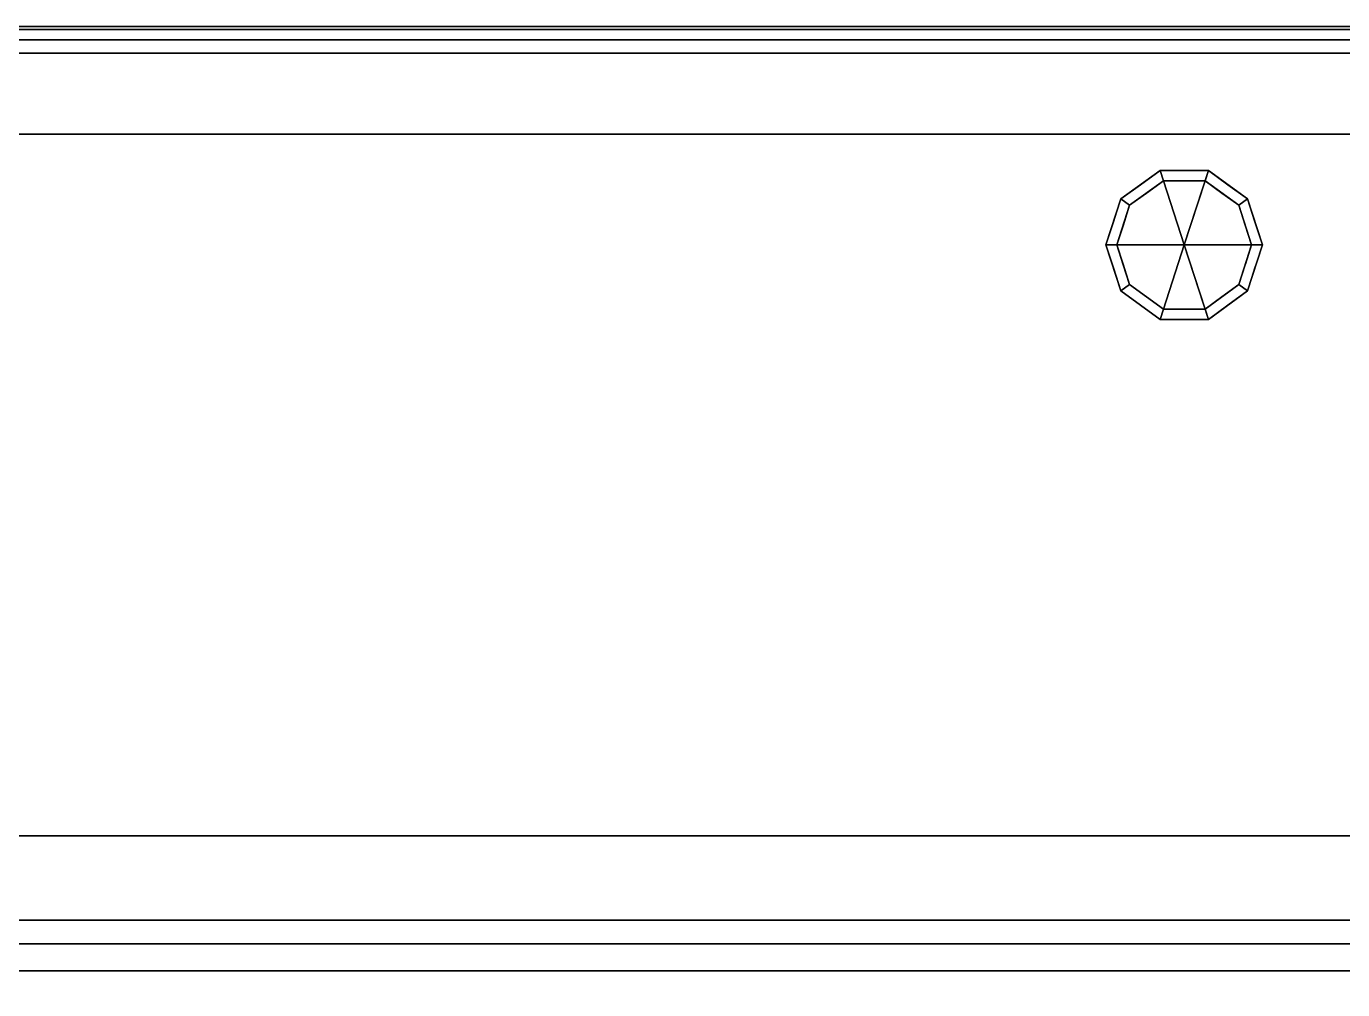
# Model space of a CAD drawing. Extents: x -9 to 2186, y -1355 to 1.
# Drawn here: x 1223.3 to 1711.3, y -357 to 0 of the extents above; entities that cross this region are included whole.
import ezdxf

# ---------------------------------------------------------------- set-up
doc = ezdxf.new("R2010")
doc.units = 0
for name, color, linetype in [('IQ_200_2D', 1, 'Continuous'), ('IQ_200_3D', 1, 'Continuous'), ('IQ_204_2D', 7, 'Continuous'), ('IQ_BROWN_3D', 32, 'Continuous'), ('IQ_GLASS_3D', 140, 'Continuous')]:
    doc.layers.add(name, color=color, linetype=linetype)

msp = doc.modelspace()

# ---------------------------------------------------------------- linework, layer by layer
at = {"layer": 'IQ_200_2D'}
msp.add_line((0, 0), (2185, 0), dxfattribs=at)
at = {"layer": 'IQ_204_2D'}
for p, q in [((5, -5), (2175, -5)), ((2175, -340.01), (5, -340.01))]:
    msp.add_line(p, q, dxfattribs=at)

# ---------------------------------------------------------------- meshes
at = {"layer": 'IQ_200_3D'}
mesh = msp.add_polyface(dxfattribs=at)
corners = [(2185, 0, 840), (2185, 0, 800), (0, 0, 800), (0, 0, 840)]
mesh.append_faces([[corners[k] for k in face] for face in [(0, 1, 2, 3)]])
mesh = msp.add_polyface(dxfattribs=at)
corners = [(2185, -350, 1234.85), (2185, 0, 1253), (0, 0, 1253), (0, -350, 1234.85), (2175, -340.01, 1235.37), (365, -340.01, 1235.37), (365, -9.99, 1252.48), (2175, -9.99, 1252.48)]
mesh.append_faces([[corners[k] for k in face] for face in [(6, 2, 5), (3, 5, 2)]], dxfattribs={"vtx0": -1, "vtx1": -1})
mesh.append_faces([[corners[k] for k in face] for face in [(1, 7, 4), (0, 4, 5, 3), (4, 0, 1)]], dxfattribs={"vtx0": -1, "vtx2": -1})
mesh.append_faces([[corners[k] for k in face] for face in [(6, 7, 1, 2)]], dxfattribs={"vtx1": -1, "vtx3": -1})
mesh = msp.add_polyface(dxfattribs=at)
corners = [(2185, -300, 1005), (0, -300, 1005), (0, 0, 1005), (2185, 0, 1005)]
mesh.append_faces([[corners[k] for k in face] for face in [(0, 1, 2, 3)]])
mesh = msp.add_polyface(dxfattribs=at)
corners = [(2185, 0, 1005), (0, 0, 1005), (0, 0, 1253), (2185, 0, 1253)]
mesh.append_faces([[corners[k] for k in face] for face in [(0, 1, 2, 3)]])
mesh = msp.add_polyface(dxfattribs=at)
corners = [(2.5, 0, 800), (2.5, -645, 800), (2182.5, -645, 800), (2182.5, 0, 800)]
mesh.append_faces([[corners[k] for k in face] for face in [(0, 1, 2, 3)]])
mesh = msp.add_polyface(dxfattribs=at)
corners = [(2182.5, -645, 150), (2.5, -645, 150), (2.5, 0, 150), (2182.5, 0, 150)]
mesh.append_faces([[corners[k] for k in face] for face in [(0, 1, 2, 3)]])
mesh = msp.add_polyface(dxfattribs=at)
corners = [(2182.5, 0, 800), (2182.5, 0, 150), (2.5, 0, 150), (2.5, 0, 800)]
mesh.append_faces([[corners[k] for k in face] for face in [(0, 1, 2, 3)]])
mesh = msp.add_polyface(dxfattribs=at)
corners = [(2175, -1.18, 1082.67), (365, -1.18, 1082.67), (365, -331.21, 1065.56), (2175, -331.21, 1065.56)]
mesh.append_faces([[corners[k] for k in face] for face in [(0, 1, 2, 3)]])
mesh = msp.add_polyface(dxfattribs=at)
corners = [(2175, -1.18, 1082.67), (2175, -9.99, 1252.48), (365, -9.99, 1252.48), (365, -1.18, 1082.67)]
mesh.append_faces([[corners[k] for k in face] for face in [(0, 1, 2, 3)]])
mesh = msp.add_polyface(dxfattribs=at)
corners = [(1652.5, -81, 150), (1681.5, -81, 150), (1675.96, -63.95, 150), (1661.46, -53.42, 150), (1643.54, -53.42, 150), (1629.04, -63.95, 150), (1623.5, -81, 150)]
mesh.append_faces([[corners[k] for k in face] for face in [(0, 4, 5, 6)]], dxfattribs={"vtx0": -1})
mesh.append_faces([[corners[k] for k in face] for face in [(0, 3, 4)]], dxfattribs={"vtx0": -1, "vtx2": -1})
mesh.append_faces([[corners[k] for k in face] for face in [(0, 1, 2, 3)]], dxfattribs={"vtx3": -1})
mesh = msp.add_polyface(dxfattribs=at)
corners = [(1623.5, -81, 150), (1629.04, -63.95, 150), (1643.54, -53.42, 150), (1661.46, -53.42, 150), (1675.96, -63.95, 150), (1681.5, -81, 150), (1681.5, -81, 25), (1675.96, -63.95, 25), (1661.46, -53.42, 25), (1643.54, -53.42, 25), (1629.04, -63.95, 25), (1623.5, -81, 25), (1668.71, -58.69, 150), (1668.71, -58.69, 25), (1678.73, -72.48, 25), (1678.73, -72.48, 150), (1652.5, -53.42, 150), (1652.5, -53.42, 25), (1636.29, -58.69, 25), (1636.29, -58.69, 150), (1625.81, -73.88, 25), (1626.27, -72.48, 150), (1627.43, -68.92, 25)]
mesh.append_faces([[corners[k] for k in face] for face in [(22, 1, 10), (1, 22, 21)]], dxfattribs={"vtx0": -1, "vtx1": -1})
mesh.append_faces([[corners[k] for k in face] for face in [(20, 0, 21)]], dxfattribs={"vtx0": -1, "vtx2": -1})
mesh.append_faces([[corners[k] for k in face] for face in [(22, 20, 21)]], dxfattribs={"vtx1": -1, "vtx2": -1})
mesh.append_faces([[corners[k] for k in face] for face in [(2, 16, 17, 9), (13, 8, 3, 12), (4, 15, 14, 7), (7, 13, 12, 4), (9, 18, 19, 2), (16, 3, 8, 17), (1, 19, 18, 10)]], dxfattribs={"vtx1": -1, "vtx3": -1})
mesh.append_faces([[corners[k] for k in face] for face in [(5, 6, 14, 15), (20, 11, 0)]], dxfattribs={"vtx2": -1})
mesh = msp.add_polyface(dxfattribs=at)
corners = [(1623.5, -81, 25), (1629.04, -63.95, 25), (1643.54, -53.42, 25), (1661.46, -53.42, 25), (1675.96, -63.95, 25), (1681.5, -81, 25), (1677.5, -81, 25), (1672.73, -66.31, 25), (1660.23, -57.22, 25), (1644.77, -57.22, 25), (1632.27, -66.31, 25), (1627.5, -81, 25)]
mesh.append_faces([[corners[k] for k in face] for face in [(10, 1, 2, 9)]], dxfattribs={"vtx0": -1, "vtx2": -1})
mesh.append_faces([[corners[k] for k in face] for face in [(6, 7, 4, 5)]], dxfattribs={"vtx1": -1})
mesh.append_faces([[corners[k] for k in face] for face in [(8, 9, 2, 3), (7, 8, 3, 4)]], dxfattribs={"vtx1": -1, "vtx3": -1})
mesh.append_faces([[corners[k] for k in face] for face in [(11, 0, 1, 10)]], dxfattribs={"vtx2": -1})
mesh = msp.add_polyface(dxfattribs=at)
corners = [(1627.5, -81, 25), (1632.27, -66.31, 25), (1644.77, -57.22, 25), (1660.23, -57.22, 25), (1672.73, -66.31, 25), (1677.5, -81, 25), (1677.5, -81, 0), (1672.73, -66.31, 0), (1660.23, -57.22, 0), (1644.77, -57.22, 0), (1632.27, -66.31, 0), (1627.5, -81, 0), (1666.48, -61.76, 0), (1666.48, -61.76, 25), (1675.11, -73.65, 25), (1675.11, -73.65, 0), (1652.5, -57.22, 25), (1652.5, -57.22, 0), (1629.82, -73.87, 0), (1629.89, -73.65, 25), (1638.52, -61.76, 0), (1638.52, -61.76, 25)]
mesh.append_faces([[corners[k] for k in face] for face in [(15, 14, 5, 6)]], dxfattribs={"vtx0": -1})
mesh.append_faces([[corners[k] for k in face] for face in [(7, 4, 14, 15), (9, 2, 16, 17), (8, 3, 13, 12), (12, 13, 4, 7), (19, 10, 18), (17, 16, 3, 8), (10, 19, 1), (18, 0, 19)]], dxfattribs={"vtx0": -1, "vtx2": -1})
mesh.append_faces([[corners[k] for k in face] for face in [(21, 2, 9, 20), (1, 21, 20, 10)]], dxfattribs={"vtx1": -1, "vtx3": -1})
mesh.append_faces([[corners[k] for k in face] for face in [(18, 11, 0)]], dxfattribs={"vtx2": -1})
mesh = msp.add_polyface(dxfattribs=at)
corners = [(1627.5, -81, 0), (1632.27, -66.31, 0), (1644.77, -57.22, 0), (1660.23, -57.22, 0), (1672.73, -66.31, 0), (1677.5, -81, 0), (1652.5, -81, 0)]
mesh.append_faces([[corners[k] for k in face] for face in [(1, 2, 6, 0)]], dxfattribs={"vtx1": -1})
mesh.append_faces([[corners[k] for k in face] for face in [(2, 3, 6)]], dxfattribs={"vtx1": -1, "vtx2": -1})
mesh.append_faces([[corners[k] for k in face] for face in [(4, 5, 6, 3)]], dxfattribs={"vtx2": -1})
mesh = msp.add_polyface(dxfattribs=at)
corners = [(1652.5, -81, 150), (1623.5, -81, 150), (1629.04, -98.05, 150), (1643.54, -108.58, 150), (1661.46, -108.58, 150), (1675.96, -98.05, 150), (1681.5, -81, 150)]
mesh.append_faces([[corners[k] for k in face] for face in [(0, 4, 5, 6)]], dxfattribs={"vtx0": -1})
mesh.append_faces([[corners[k] for k in face] for face in [(4, 0, 3)]], dxfattribs={"vtx0": -1, "vtx1": -1})
mesh.append_faces([[corners[k] for k in face] for face in [(0, 1, 2, 3)]], dxfattribs={"vtx3": -1})
mesh = msp.add_polyface(dxfattribs=at)
corners = [(1681.5, -81, 150), (1675.96, -98.05, 150), (1661.46, -108.58, 150), (1643.54, -108.58, 150), (1629.04, -98.05, 150), (1623.5, -81, 150), (1623.5, -81, 25), (1629.04, -98.05, 25), (1643.54, -108.58, 25), (1661.46, -108.58, 25), (1675.96, -98.05, 25), (1681.5, -81, 25), (1625.81, -88.12, 150), (1626.27, -89.52, 25), (1636.29, -103.31, 25), (1636.29, -103.31, 150), (1652.5, -108.58, 150), (1652.5, -108.58, 25), (1668.71, -103.31, 25), (1668.71, -103.31, 150), (1679.19, -88.12, 25), (1678.73, -89.52, 150), (1627.43, -93.08, 150), (1677.57, -93.08, 25)]
mesh.append_faces([[corners[k] for k in face] for face in [(6, 12, 5)]], dxfattribs={"vtx0": -1})
mesh.append_faces([[corners[k] for k in face] for face in [(23, 1, 10), (22, 7, 4), (7, 22, 13), (1, 23, 21)]], dxfattribs={"vtx0": -1, "vtx1": -1})
mesh.append_faces([[corners[k] for k in face] for face in [(12, 6, 13), (20, 0, 21)]], dxfattribs={"vtx0": -1, "vtx2": -1})
mesh.append_faces([[corners[k] for k in face] for face in [(22, 12, 13), (23, 20, 21)]], dxfattribs={"vtx1": -1, "vtx2": -1})
mesh.append_faces([[corners[k] for k in face] for face in [(15, 4, 7, 14), (3, 15, 14, 8), (17, 9, 2, 16), (19, 2, 9, 18), (18, 10, 1, 19), (16, 3, 8, 17)]], dxfattribs={"vtx1": -1, "vtx3": -1})
mesh.append_faces([[corners[k] for k in face] for face in [(20, 11, 0)]], dxfattribs={"vtx2": -1})
mesh = msp.add_polyface(dxfattribs=at)
corners = [(1681.5, -81, 25), (1675.96, -98.05, 25), (1661.46, -108.58, 25), (1643.54, -108.58, 25), (1629.04, -98.05, 25), (1623.5, -81, 25), (1627.5, -81, 25), (1632.27, -95.69, 25), (1644.77, -104.78, 25), (1660.23, -104.78, 25), (1672.73, -95.69, 25), (1677.5, -81, 25)]
mesh.append_faces([[corners[k] for k in face] for face in [(1, 10, 11, 0)]], dxfattribs={"vtx0": -1})
mesh.append_faces([[corners[k] for k in face] for face in [(3, 8, 9, 2), (2, 9, 10, 1)]], dxfattribs={"vtx0": -1, "vtx2": -1})
mesh.append_faces([[corners[k] for k in face] for face in [(3, 4, 7, 8)]], dxfattribs={"vtx1": -1, "vtx3": -1})
mesh.append_faces([[corners[k] for k in face] for face in [(4, 5, 6, 7)]], dxfattribs={"vtx3": -1})
mesh = msp.add_polyface(dxfattribs=at)
corners = [(1677.5, -81, 25), (1672.73, -95.69, 25), (1660.23, -104.78, 25), (1644.77, -104.78, 25), (1632.27, -95.69, 25), (1627.5, -81, 25), (1627.5, -81, 0), (1632.27, -95.69, 0), (1644.77, -104.78, 0), (1660.23, -104.78, 0), (1672.73, -95.69, 0), (1677.5, -81, 0), (1629.82, -88.13, 0), (1629.89, -88.35, 25), (1638.52, -100.24, 25), (1638.52, -100.24, 0), (1652.5, -104.78, 25), (1652.5, -104.78, 0), (1675.18, -88.13, 0), (1675.11, -88.35, 25), (1666.48, -100.24, 25), (1666.48, -100.24, 0)]
mesh.append_faces([[corners[k] for k in face] for face in [(7, 13, 12)]], dxfattribs={"vtx0": -1, "vtx1": -1})
mesh.append_faces([[corners[k] for k in face] for face in [(15, 14, 4, 7), (14, 15, 8, 3), (12, 13, 5), (9, 2, 16), (19, 10, 18), (10, 19, 1), (20, 21, 10, 1), (2, 9, 21, 20), (18, 0, 19)]], dxfattribs={"vtx0": -1, "vtx2": -1})
mesh.append_faces([[corners[k] for k in face] for face in [(4, 13, 7), (8, 17, 3)]], dxfattribs={"vtx1": -1, "vtx2": -1})
mesh.append_faces([[corners[k] for k in face] for face in [(16, 3, 17, 9)]], dxfattribs={"vtx1": -1, "vtx3": -1})
mesh.append_faces([[corners[k] for k in face] for face in [(5, 6, 12), (18, 11, 0)]], dxfattribs={"vtx2": -1})
mesh = msp.add_polyface(dxfattribs=at)
corners = [(1677.5, -81, 0), (1672.73, -95.69, 0), (1660.23, -104.78, 0), (1644.77, -104.78, 0), (1632.27, -95.69, 0), (1627.5, -81, 0), (1652.5, -81, 0)]
mesh.append_faces([[corners[k] for k in face] for face in [(3, 6, 2)]], dxfattribs={"vtx0": -1, "vtx1": -1})
mesh.append_faces([[corners[k] for k in face] for face in [(1, 2, 6, 0)]], dxfattribs={"vtx1": -1})
mesh.append_faces([[corners[k] for k in face] for face in [(4, 5, 6, 3)]], dxfattribs={"vtx2": -1})
mesh = msp.add_polyface(dxfattribs=at)
corners = [(2185, -350, 1064.59), (0, -350, 1064.59), (0, -300, 1005), (2185, -300, 1005)]
mesh.append_faces([[corners[k] for k in face] for face in [(0, 1, 2, 3)]])
mesh = msp.add_polyface(dxfattribs=at)
corners = [(365, -331.21, 1065.56), (365, -340.01, 1235.37), (2175, -340.01, 1235.37), (2175, -331.21, 1065.56)]
mesh.append_faces([[corners[k] for k in face] for face in [(0, 1, 2, 3)]])
mesh = msp.add_polyface(dxfattribs=at)
corners = [(2185, -350, 1234.85), (0, -350, 1234.85), (0, -350, 1064.59), (2185, -350, 1064.59)]
mesh.append_faces([[corners[k] for k in face] for face in [(0, 1, 2, 3)]])
at = {"layer": 'IQ_BROWN_3D'}
mesh = msp.add_polyface(dxfattribs=at)
corners = [(0, 0, 840), (0, -700, 840), (2185, -700, 840), (2185, 0, 840)]
mesh.append_faces([[corners[k] for k in face] for face in [(0, 1, 2, 3)]])
mesh = msp.add_polyface(dxfattribs=at)
corners = [(2185, -700, 800), (0, -700, 800), (0, 0, 800), (2185, 0, 800)]
mesh.append_faces([[corners[k] for k in face] for face in [(0, 1, 2, 3)]])
mesh = msp.add_polyface(dxfattribs=at)
corners = [(0, -300, 1005), (40, -300, 1005), (40, -40, 1005), (2145, -40, 1005), (2145, -300, 1005), (2185, -300, 1005), (2185, 0, 1005), (0, 0, 1005)]
mesh.append_faces([[corners[k] for k in face] for face in [(6, 7, 2, 3)]], dxfattribs={"vtx1": -1, "vtx3": -1})
mesh.append_faces([[corners[k] for k in face] for face in [(0, 1, 2, 7)]], dxfattribs={"vtx2": -1})
mesh.append_faces([[corners[k] for k in face] for face in [(3, 4, 5, 6)]], dxfattribs={"vtx3": -1})
mesh = msp.add_polyface(dxfattribs=at)
corners = [(0, -300, 840), (0, 0, 840), (2185, 0, 840), (2185, -300, 840), (2145, -300, 840), (2145, -40, 840), (40, -40, 840), (40, -300, 840)]
mesh.append_faces([[corners[k] for k in face] for face in [(1, 2, 5, 6)]], dxfattribs={"vtx1": -1, "vtx3": -1})
mesh.append_faces([[corners[k] for k in face] for face in [(3, 4, 5, 2)]], dxfattribs={"vtx2": -1})
mesh.append_faces([[corners[k] for k in face] for face in [(6, 7, 0, 1)]], dxfattribs={"vtx3": -1})
mesh = msp.add_polyface(dxfattribs=at)
corners = [(2185, 0, 1005), (2185, 0, 840), (0, 0, 840), (0, 0, 1005)]
mesh.append_faces([[corners[k] for k in face] for face in [(0, 1, 2, 3)]])
mesh = msp.add_polyface(dxfattribs=at)
corners = [(40, -40, 1005), (40, -40, 840), (2145, -40, 840), (2145, -40, 1005)]
mesh.append_faces([[corners[k] for k in face] for face in [(0, 1, 2, 3)]])
at = {"layer": 'IQ_GLASS_3D', "transparency": 33554496}
mesh = msp.add_polyface(dxfattribs=at)
corners = [(0, -5, 1501), (2185, -5, 1501), (2185, 0, 1501), (0, 0, 1501)]
mesh.append_faces([[corners[k] for k in face] for face in [(0, 1, 2, 3)]])
mesh = msp.add_polyface(dxfattribs=at)
corners = [(2185, 0, 1253), (2185, -5, 1253), (0, -5, 1253), (0, 0, 1253)]
mesh.append_faces([[corners[k] for k in face] for face in [(0, 1, 2, 3)]])
mesh = msp.add_polyface(dxfattribs=at)
corners = [(2185, 0, 1501), (2185, 0, 1253), (0, 0, 1253), (0, 0, 1501)]
mesh.append_faces([[corners[k] for k in face] for face in [(0, 1, 2, 3)]])
mesh = msp.add_polyface(dxfattribs=at)
corners = [(2185, 0, 1496), (2185, -350, 1496), (0, -350, 1496), (0, 0, 1496)]
mesh.append_faces([[corners[k] for k in face] for face in [(0, 1, 2, 3)]])
mesh = msp.add_polyface(dxfattribs=at)
corners = [(0, -350, 1501), (2185, -350, 1501), (2185, 0, 1501), (0, 0, 1501)]
mesh.append_faces([[corners[k] for k in face] for face in [(0, 1, 2, 3)]])
mesh = msp.add_polyface(dxfattribs=at)
corners = [(2185, 0, 1501), (2185, 0, 1496), (0, 0, 1496), (0, 0, 1501)]
mesh.append_faces([[corners[k] for k in face] for face in [(0, 1, 2, 3)]])
mesh = msp.add_polyface(dxfattribs=at)
corners = [(0, -5, 1501), (0, -5, 1253), (2185, -5, 1253), (2185, -5, 1501)]
mesh.append_faces([[corners[k] for k in face] for face in [(0, 1, 2, 3)]])
mesh = msp.add_polyface(dxfattribs=at)
corners = [(0, -350, 1501), (0, -350, 1496), (2185, -350, 1496), (2185, -350, 1501)]
mesh.append_faces([[corners[k] for k in face] for face in [(0, 1, 2, 3)]])

doc.saveas('drawing.dxf')
